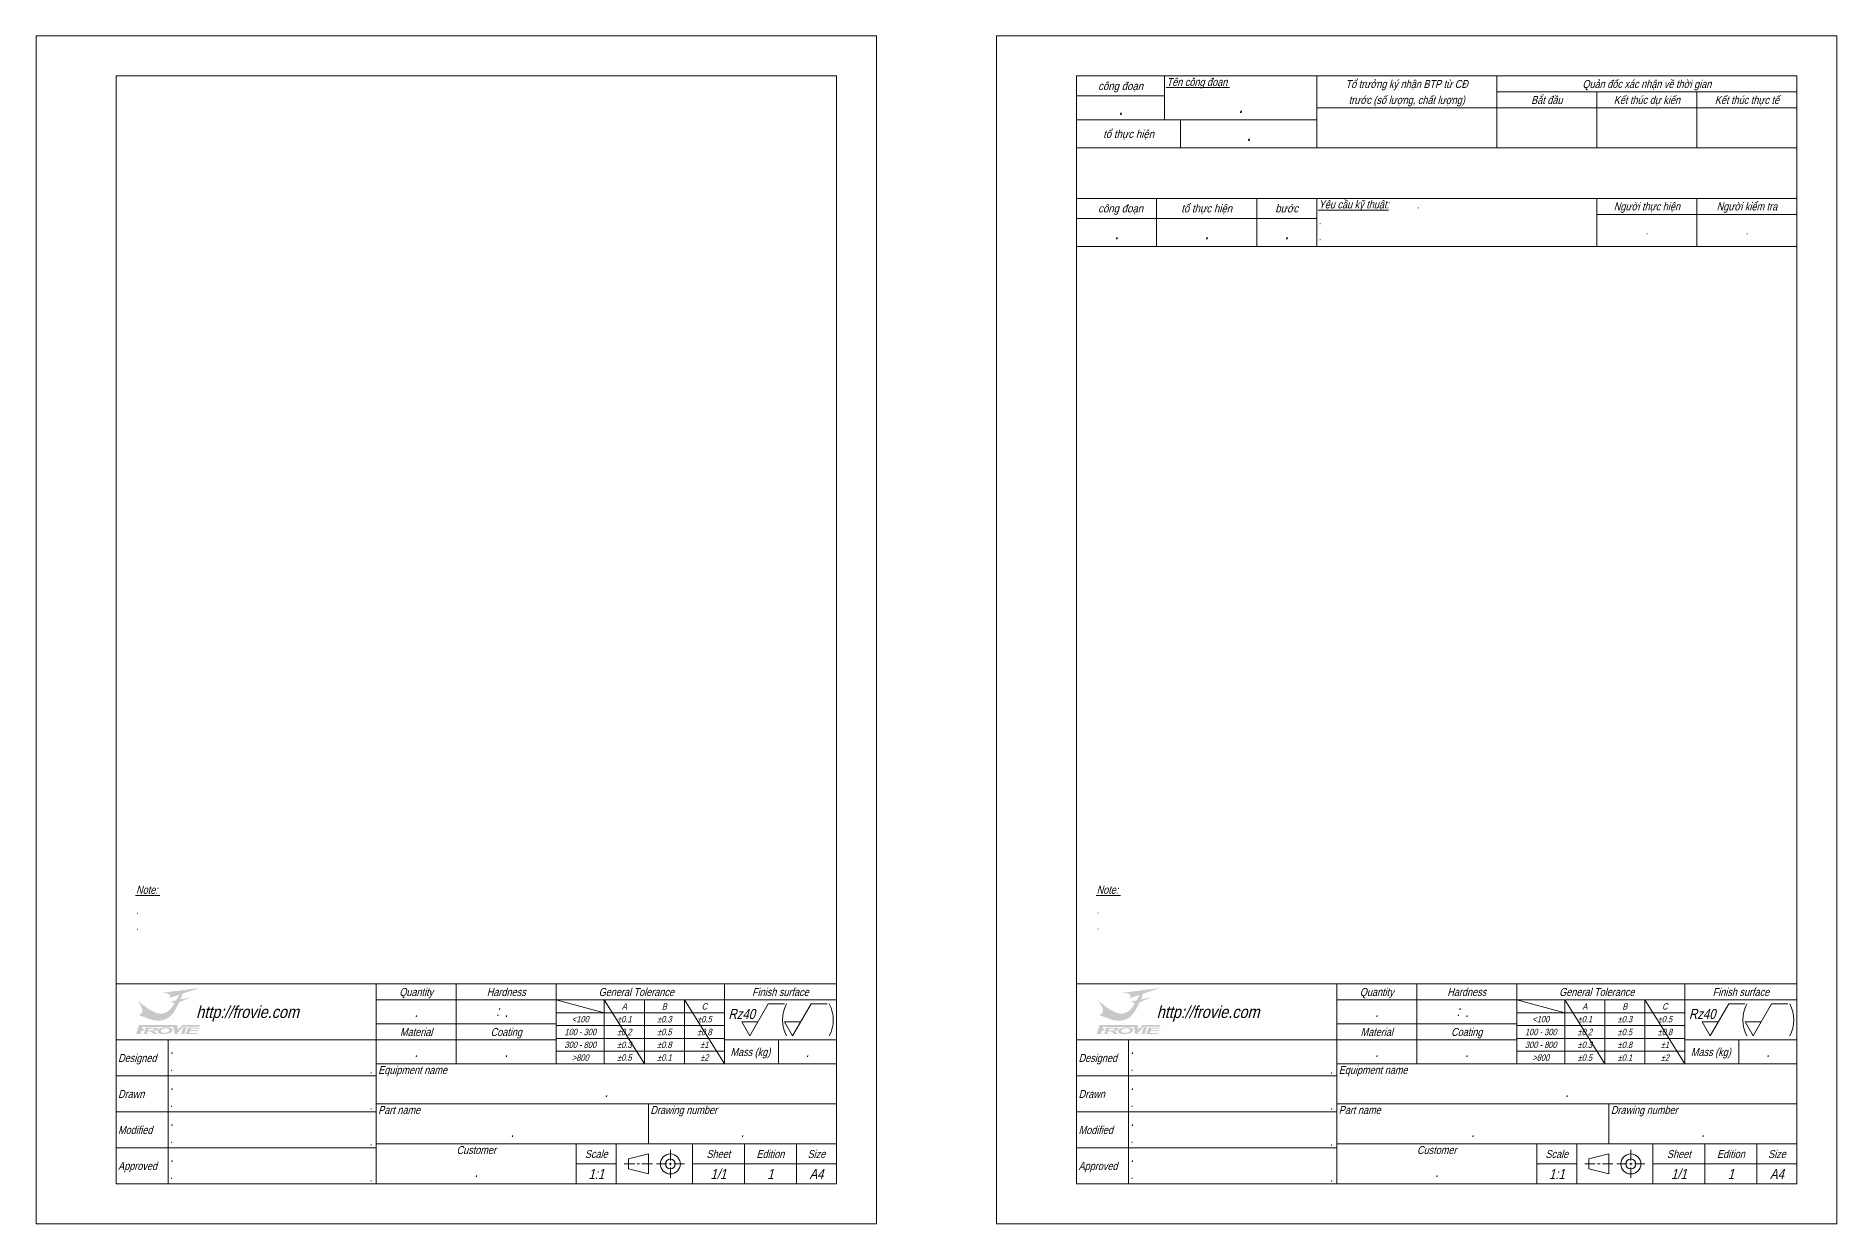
# Model space of a CAD drawing. Header units: millimetres. Extents: x 21 to 1591, y 51 to 2900.
# Drawn here: x 261.5 to 711.5, y 51.2 to 348.2 of the extents above; entities that cross this region are included whole.
import ezdxf
from ezdxf.enums import TextEntityAlignment as Align

# ---------------------------------------------------------------- set-up
doc = ezdxf.new("R2010")
doc.units = ezdxf.units.MM
doc.header["$LTSCALE"] = 0.5
doc.layers.get('0').update_dxf_attribs({"color": 9, "lineweight": 15})
doc.layers.get('Defpoints').update_dxf_attribs({"color": 9, "lineweight": 15})
doc.layers.add('Namebox', color=9, linetype='Continuous', lineweight=20)
doc.layers.add('Notes', color=4, linetype='Continuous', lineweight=20)
doc.styles.add('Capital', font='vnfonth.shx', dxfattribs={"width": 0.9, "oblique": 15})
doc.styles.add('Longhand', font='vnfont.shx', dxfattribs={"width": 0.85, "oblique": 15})

# ---------------------------------------------------------------- blocks, each defined once
blk = doc.blocks.new('A$C22B54562')
at = {"linetype": 'Continuous', "lineweight": 0, "true_color": 0x0000fe}
h = blk.add_hatch(color=5, dxfattribs=at)
edge = h.paths.add_edge_path()
edge.add_spline(control_points=[(138.5, 108), (139.6, 110.7), (141, 114.5), (142.9, 119.5), (142.9, 119.5), (142.9, 119.5), (145.2, 126), (145.2, 126), (145.2, 126), (145.2, 126), (200, 144), (200, 144), (200, 144), (200, 144), (78.3, 128.4), (78.3, 128.4), (78.3, 128.4), (78.3, 128.4), (84.4, 128.1), (84.4, 128.1), (84.4, 128.1), (89.1, 127.8), (92.8, 127.5), (95.6, 127), (95.6, 127), (101, 126.3), (104.3, 124.2), (105.5, 120.6), (105.5, 120.6), (106.4, 118.1), (105.6, 115.7), (103, 113.3), (103, 113.3), (102.2, 112.6), (101.3, 112), (100.3, 111.3), (100.3, 111.3), (100.3, 111.3), (99, 110.7), (99, 110.7), (99, 110.7), (99, 110.7), (134.8, 122.5), (134.8, 122.5), (134.8, 122.5), (134.8, 122.5), (125.3, 105.2), (125.3, 105.2), (125.3, 105.2), (125.3, 105.2), (105.3, 100.9), (105.3, 100.9), (105.3, 100.9), (109.9, 100.8), (113.5, 99.7), (116.1, 97.5), (116.1, 97.5), (117.5, 96.4), (118.3, 95.4), (118.6, 94.3), (118.6, 94.3), (114.9, 86.9), (109.9, 80.5), (103.9, 75), (103.9, 75), (100.9, 72.2), (98.2, 70.2), (96, 68.9), (96, 68.9), (93.4, 67.2), (90, 65.9), (85.9, 64.9), (85.9, 64.9), (77.5, 62.9), (69.5, 63.5), (61.7, 66.7), (61.7, 66.7), (53.9, 69.9), (46.3, 73.8), (38.8, 78.5), (38.8, 78.5), (38.8, 78.5), (30, 84.6), (30, 84.6), (30, 84.6), (16.3, 94.7), (6.5, 102.6), (0.7, 108.2), (0.7, 108.2), (4.1, 104.7), (7.5, 100.4), (10.8, 95.1), (10.8, 95.1), (13.1, 91.5), (14.8, 88.6), (15.8, 86.4), (15.8, 86.4), (17.3, 83.1), (18.2, 80.7), (18.6, 79.4), (18.6, 79.4), (19.9, 75), (19.9, 71.1), (18.9, 67.6), (18.9, 67.6), (17.8, 64.1), (15.2, 61.9), (11, 60.9), (11, 60.9), (9.7, 60.6), (8.3, 60.5), (6.9, 60.5), (6.9, 60.5), (6.9, 60.5), (5, 60.6), (5, 60.6), (5, 60.6), (5, 60.6), (29.6, 51.1), (29.6, 51.1), (29.6, 51.1), (36.9, 48.3), (43.4, 46.1), (49.2, 44.5), (49.2, 44.5), (53.7, 43.3), (57.7, 42.5), (61.4, 42.2), (61.4, 42.2), (64, 41.9), (67.4, 41.7), (71.4, 41.7), (71.4, 41.7), (77.3, 41.7), (83.6, 42.9), (90.3, 45.5), (90.3, 45.5), (95.5, 47.5), (100.3, 50.2), (104.6, 53.6), (104.6, 53.6), (107.9, 55.9), (111.3, 59.6), (115, 64.5), (115, 64.5), (117.3, 67.6), (119.5, 70.7), (121.5, 74.1), (121.5, 74.1), (123.1, 76.6), (127.4, 84.9), (134.4, 99), (134.4, 99), (134.4, 99), (171.1, 114.7), (171.1, 114.7), (171.1, 114.7), (171.1, 114.7), (138.5, 108), (138.5, 108)], knot_values=[0, 0, 0, 0, 0.025, 0.025, 0.025, 0.025, 0.05, 0.05, 0.05, 0.05, 0.075, 0.075, 0.075, 0.075, 0.1, 0.1, 0.1, 0.1, 0.125, 0.125, 0.125, 0.125, 0.15, 0.15, 0.15, 0.15, 0.175, 0.175, 0.175, 0.175, 0.2, 0.2, 0.2, 0.2, 0.225, 0.225, 0.225, 0.225, 0.25, 0.25, 0.25, 0.25, 0.275, 0.275, 0.275, 0.275, 0.3, 0.3, 0.3, 0.3, 0.325, 0.325, 0.325, 0.325, 0.35, 0.35, 0.35, 0.35, 0.375, 0.375, 0.375, 0.375, 0.4, 0.4, 0.4, 0.4, 0.425, 0.425, 0.425, 0.425, 0.45, 0.45, 0.45, 0.45, 0.475, 0.475, 0.475, 0.475, 0.5, 0.5, 0.5, 0.5, 0.525, 0.525, 0.525, 0.525, 0.55, 0.55, 0.55, 0.55, 0.575, 0.575, 0.575, 0.575, 0.6, 0.6, 0.6, 0.6, 0.625, 0.625, 0.625, 0.625, 0.65, 0.65, 0.65, 0.65, 0.675, 0.675, 0.675, 0.675, 0.7, 0.7, 0.7, 0.7, 0.725, 0.725, 0.725, 0.725, 0.75, 0.75, 0.75, 0.75, 0.775, 0.775, 0.775, 0.775, 0.8, 0.8, 0.8, 0.8, 0.825, 0.825, 0.825, 0.825, 0.85, 0.85, 0.85, 0.85, 0.875, 0.875, 0.875, 0.875, 0.9, 0.9, 0.9, 0.9, 0.925, 0.925, 0.925, 0.925, 0.95, 0.95, 0.95, 0.95, 0.975, 0.975, 0.975, 0.975, 1, 1, 1, 1], degree=3, periodic=0)
at = {"linetype": 'Continuous', "lineweight": 0, "true_color": 0xfe0000}
h = blk.add_hatch(color=1, dxfattribs=at)
edge = h.paths.add_edge_path()
edge.add_spline(control_points=[(138.7, 115.8), (138.7, 115.8), (143.5, 128), (143.5, 128), (143.5, 128), (143.5, 128), (173, 137.7), (173, 137.7), (173, 137.7), (173, 137.7), (99.9, 128.4), (99.9, 128.4), (99.9, 128.4), (104.6, 126.7), (107.3, 124.2), (108.1, 120.9), (108.1, 120.9), (108.5, 119.2), (108.3, 117.5), (107.7, 116), (107.7, 116), (128.5, 122.9), (139, 126.4), (139, 126.5), (139, 126.5), (134.8, 117.7), (129.7, 108.1), (123.8, 97.8), (123.8, 97.8), (117.8, 87.5), (113.3, 80.5), (110.2, 76.9), (110.2, 76.9), (106.3, 72.1), (101.4, 68.3), (95.7, 65.4), (95.7, 65.4), (88, 61.4), (79.9, 59.8), (71.3, 60.5), (71.3, 60.5), (63.3, 61.2), (52, 66), (37.5, 74.8), (37.5, 74.8), (33.1, 77.6), (28.5, 80.5), (23.8, 83.8), (23.8, 83.8), (23.8, 83.8), (18.3, 87.8), (18.3, 87.8), (18.3, 87.8), (18.3, 87.8), (20.8, 81.8), (20.8, 81.8), (20.8, 81.8), (22.4, 77.3), (23.2, 73.6), (23.1, 70.6), (23.1, 70.6), (23, 68.1), (22.1, 65.4), (20.2, 62.8), (20.2, 62.8), (19.3, 61.5), (18.4, 60.5), (17.5, 59.8), (17.5, 59.8), (17.5, 59.8), (19.9, 58.7), (19.9, 58.7), (19.9, 58.7), (22.7, 57.5), (27.1, 55.7), (33, 53.5), (33, 53.5), (38, 51.6), (41.5, 50.3), (43.2, 49.7), (43.2, 49.7), (46.6, 48.4), (49.8, 47.5), (52.9, 46.8), (52.9, 46.8), (60, 45.1), (66.6, 44.4), (72.7, 44.6), (72.7, 44.6), (85.6, 45.2), (96.8, 50.1), (106.3, 59.3), (106.3, 59.3), (112.8, 65.7), (119.4, 75.3), (126.1, 88.4), (126.1, 88.4), (130.5, 96.9), (134.7, 106), (138.7, 115.8)], knot_values=[0, 0, 0, 0, 0.04, 0.04, 0.04, 0.04, 0.08, 0.08, 0.08, 0.08, 0.12, 0.12, 0.12, 0.12, 0.16, 0.16, 0.16, 0.16, 0.2, 0.2, 0.2, 0.2, 0.24, 0.24, 0.24, 0.24, 0.28, 0.28, 0.28, 0.28, 0.32, 0.32, 0.32, 0.32, 0.36, 0.36, 0.36, 0.36, 0.4, 0.4, 0.4, 0.4, 0.44, 0.44, 0.44, 0.44, 0.48, 0.48, 0.48, 0.48, 0.52, 0.52, 0.52, 0.52, 0.56, 0.56, 0.56, 0.56, 0.6, 0.6, 0.6, 0.6, 0.64, 0.64, 0.64, 0.64, 0.68, 0.68, 0.68, 0.68, 0.72, 0.72, 0.72, 0.72, 0.76, 0.76, 0.76, 0.76, 0.8, 0.8, 0.8, 0.8, 0.84, 0.84, 0.84, 0.84, 0.88, 0.88, 0.88, 0.88, 0.92, 0.92, 0.92, 0.92, 0.96, 0.96, 0.96, 0.96, 1, 1, 1, 1], degree=3, periodic=0)
edge = h.paths.add_edge_path(flags=17)
edge.add_spline(control_points=[(120, 96.3), (120, 96.3), (123.8, 102.9), (123.8, 102.9), (123.8, 102.9), (123.8, 102.9), (113.9, 100.9), (113.9, 100.9), (113.9, 100.9), (116.2, 100.3), (117.9, 99.4), (119, 98.1), (119, 98.1), (119.5, 97.5), (119.9, 96.9), (120, 96.3)], knot_values=[0, 0, 0, 0, 0.25, 0.25, 0.25, 0.25, 0.5, 0.5, 0.5, 0.5, 0.75, 0.75, 0.75, 0.75, 1, 1, 1, 1], degree=3, periodic=0)
edge = h.paths.add_edge_path(flags=17)
edge.add_spline(control_points=[(137.4, 105.8), (137.4, 105.8), (152.1, 108.9), (152.1, 108.9), (152.1, 108.9), (152.1, 108.9), (135.7, 101.9), (135.7, 101.9), (135.7, 101.9), (135.7, 101.9), (137.4, 105.8), (137.4, 105.8)], knot_values=[0, 0, 0, 0, 0.333333, 0.333333, 0.333333, 0.333333, 0.666667, 0.666667, 0.666667, 0.666667, 1, 1, 1, 1], degree=3, periodic=0)
at = {"linetype": 'Continuous', "lineweight": 0, "true_color": 0x0000fe}
h = blk.add_hatch(color=5, dxfattribs=at)
edge = h.paths.add_edge_path()
edge.add_spline(control_points=[(198.1, 22.5), (198.1, 22.5), (199.9, 27.8), (199.9, 27.8), (199.9, 27.8), (199.9, 27.8), (144.1, 27.8), (144.1, 27.8), (144.1, 27.8), (144.1, 27.8), (131, 13.4), (131, 13.4), (131, 13.4), (131, 13.4), (127.9, 27.8), (127.9, 27.8), (127.9, 27.8), (127.9, 27.8), (9.2, 27.8), (9.2, 27.8), (9.2, 27.8), (9.2, 27.8), (0, 0), (0, 0), (0, 0), (0, 0), (13.5, 0), (13.5, 0), (13.5, 0), (13.5, 0), (16.9, 10.3), (16.9, 10.3), (16.9, 10.3), (16.9, 10.3), (23.9, 10.3), (23.9, 10.3), (23.9, 10.3), (23.9, 10.3), (25.9, 16), (25.9, 16), (25.9, 16), (25.9, 16), (18.9, 16), (18.9, 16), (18.9, 16), (18.9, 16), (21, 22.4), (21, 22.4), (21, 22.4), (21, 22.4), (116.1, 22.3), (116.1, 22.3), (116.1, 22.3), (116.1, 22.3), (120.8, 0), (120.8, 0), (120.8, 0), (120.8, 0), (126.5, 0), (126.5, 0), (126.5, 0), (126.5, 0), (146.8, 22.4), (146.8, 22.4), (146.8, 22.4), (146.8, 22.4), (198.1, 22.5), (198.1, 22.5)], knot_values=[0, 0, 0, 0, 0.058824, 0.058824, 0.058824, 0.058824, 0.117647, 0.117647, 0.117647, 0.117647, 0.176471, 0.176471, 0.176471, 0.176471, 0.235294, 0.235294, 0.235294, 0.235294, 0.294118, 0.294118, 0.294118, 0.294118, 0.352941, 0.352941, 0.352941, 0.352941, 0.411765, 0.411765, 0.411765, 0.411765, 0.470588, 0.470588, 0.470588, 0.470588, 0.529412, 0.529412, 0.529412, 0.529412, 0.588235, 0.588235, 0.588235, 0.588235, 0.647059, 0.647059, 0.647059, 0.647059, 0.705882, 0.705882, 0.705882, 0.705882, 0.764706, 0.764706, 0.764706, 0.764706, 0.823529, 0.823529, 0.823529, 0.823529, 0.882353, 0.882353, 0.882353, 0.882353, 0.941176, 0.941176, 0.941176, 0.941176, 1, 1, 1, 1], degree=3, periodic=0)
at = {"linetype": 'Continuous', "lineweight": 0, "true_color": 0xfe0000}
h = blk.add_hatch(color=1, dxfattribs=at)
edge = h.paths.add_edge_path()
edge.add_spline(control_points=[(23.9, 0), (23.9, 0), (30.8, 20.3), (30.8, 20.3), (30.8, 20.3), (30.8, 20.3), (51.1, 20.3), (51.1, 20.3), (51.1, 20.3), (56.2, 20.3), (59.9, 20.2), (62, 19.8), (62, 19.8), (64.2, 19.4), (65.9, 18.8), (67, 17.9), (67, 17.9), (68, 16.9), (68.4, 15.8), (68, 14.6), (68, 14.6), (67.5, 13.1), (66, 11.9), (63.5, 10.9), (63.5, 10.9), (61.1, 9.9), (57.7, 9.2), (53.4, 9), (53.4, 9), (55.3, 8.5), (56.9, 7.9), (58, 7.3), (58, 7.3), (59.2, 6.7), (60.6, 5.6), (62.4, 4), (62.4, 4), (62.4, 4), (66.9, 0), (66.9, 0), (66.9, 0), (66.9, 0), (55.4, 0), (55.4, 0), (55.4, 0), (55.4, 0), (49.9, 4.4), (49.9, 4.4), (49.9, 4.4), (47.9, 6), (46.6, 7), (45.8, 7.4), (45.8, 7.4), (45, 7.8), (44.1, 8.1), (43.2, 8.3), (43.2, 8.3), (42.2, 8.4), (40.6, 8.5), (38.4, 8.5), (38.4, 8.5), (38.4, 8.5), (36.4, 8.5), (36.4, 8.5), (36.4, 8.5), (36.4, 8.5), (33.6, 0), (33.6, 0), (33.6, 0), (33.6, 0), (23.9, 0), (23.9, 0)], knot_values=[0, 0, 0, 0, 0.055556, 0.055556, 0.055556, 0.055556, 0.111111, 0.111111, 0.111111, 0.111111, 0.166667, 0.166667, 0.166667, 0.166667, 0.222222, 0.222222, 0.222222, 0.222222, 0.277778, 0.277778, 0.277778, 0.277778, 0.333333, 0.333333, 0.333333, 0.333333, 0.388889, 0.388889, 0.388889, 0.388889, 0.444444, 0.444444, 0.444444, 0.444444, 0.5, 0.5, 0.5, 0.5, 0.555556, 0.555556, 0.555556, 0.555556, 0.611111, 0.611111, 0.611111, 0.611111, 0.666667, 0.666667, 0.666667, 0.666667, 0.722222, 0.722222, 0.722222, 0.722222, 0.777778, 0.777778, 0.777778, 0.777778, 0.833333, 0.833333, 0.833333, 0.833333, 0.888889, 0.888889, 0.888889, 0.888889, 0.944444, 0.944444, 0.944444, 0.944444, 1, 1, 1, 1], degree=3, periodic=0)
edge = h.paths.add_edge_path(flags=16)
edge.add_spline(control_points=[(37.5, 11.7), (37.5, 11.7), (44.7, 11.7), (44.7, 11.7), (44.7, 11.7), (49.3, 11.7), (52.2, 11.8), (53.4, 12), (53.4, 12), (54.6, 12.2), (55.6, 12.4), (56.4, 12.9), (56.4, 12.9), (57.2, 13.3), (57.7, 13.8), (57.9, 14.4), (57.9, 14.4), (58.2, 15.1), (57.9, 15.6), (57.2, 16), (57.2, 16), (56.5, 16.5), (55.4, 16.7), (53.8, 16.8), (53.8, 16.8), (53.1, 16.9), (50.7, 16.9), (46.8, 16.9), (46.8, 16.9), (46.8, 16.9), (39.3, 16.9), (39.3, 16.9), (39.3, 16.9), (39.3, 16.9), (37.5, 11.7), (37.5, 11.7)], knot_values=[0, 0, 0, 0, 0.111111, 0.111111, 0.111111, 0.111111, 0.222222, 0.222222, 0.222222, 0.222222, 0.333333, 0.333333, 0.333333, 0.333333, 0.444444, 0.444444, 0.444444, 0.444444, 0.555556, 0.555556, 0.555556, 0.555556, 0.666667, 0.666667, 0.666667, 0.666667, 0.777778, 0.777778, 0.777778, 0.777778, 0.888889, 0.888889, 0.888889, 0.888889, 1, 1, 1, 1], degree=3, periodic=0)
edge = h.paths.add_edge_path()
edge.add_spline(control_points=[(67.5, 10.4), (68.2, 12.5), (69.5, 14.2), (71.4, 15.6), (71.4, 15.6), (72.9, 16.7), (74.7, 17.6), (76.8, 18.4), (76.8, 18.4), (79, 19.2), (81.2, 19.8), (83.6, 20.2), (83.6, 20.2), (86.8, 20.8), (90.3, 21), (94.2, 21), (94.2, 21), (101.3, 21), (106.6, 20.1), (110.2, 18.3), (110.2, 18.3), (113.8, 16.4), (115, 13.8), (113.9, 10.5), (113.9, 10.5), (112.8, 7.2), (109.9, 4.6), (105, 2.8), (105, 2.8), (100.2, 0.9), (94.3, 0), (87.3, 0), (87.3, 0), (80.2, 0), (74.8, 0.9), (71.2, 2.8), (71.2, 2.8), (67.6, 4.6), (66.4, 7.2), (67.5, 10.4)], knot_values=[0, 0, 0, 0, 0.1, 0.1, 0.1, 0.1, 0.2, 0.2, 0.2, 0.2, 0.3, 0.3, 0.3, 0.3, 0.4, 0.4, 0.4, 0.4, 0.5, 0.5, 0.5, 0.5, 0.6, 0.6, 0.6, 0.6, 0.7, 0.7, 0.7, 0.7, 0.8, 0.8, 0.8, 0.8, 0.9, 0.9, 0.9, 0.9, 1, 1, 1, 1], degree=3, periodic=0)
edge = h.paths.add_edge_path(flags=16)
edge.add_spline(control_points=[(77.5, 10.5), (76.7, 8.2), (77.4, 6.5), (79.5, 5.3), (79.5, 5.3), (81.6, 4.1), (84.6, 3.5), (88.4, 3.5), (88.4, 3.5), (92.3, 3.5), (95.6, 4.1), (98.5, 5.3), (98.5, 5.3), (101.3, 6.5), (103.2, 8.2), (104, 10.6), (104, 10.6), (104.8, 12.9), (104.1, 14.7), (102.1, 15.8), (102.1, 15.8), (100.1, 17), (97.1, 17.5), (93.1, 17.5), (93.1, 17.5), (89.1, 17.5), (85.7, 16.9), (82.9, 15.8), (82.9, 15.8), (80.1, 14.6), (78.3, 12.9), (77.5, 10.5)], knot_values=[0, 0, 0, 0, 0.125, 0.125, 0.125, 0.125, 0.25, 0.25, 0.25, 0.25, 0.375, 0.375, 0.375, 0.375, 0.5, 0.5, 0.5, 0.5, 0.625, 0.625, 0.625, 0.625, 0.75, 0.75, 0.75, 0.75, 0.875, 0.875, 0.875, 0.875, 1, 1, 1, 1], degree=3, periodic=0)
edge = h.paths.add_edge_path()
edge.add_spline(control_points=[(140.7, 0), (140.7, 0), (147.6, 20.4), (147.6, 20.4), (147.6, 20.4), (147.6, 20.4), (157.2, 20.4), (157.2, 20.4), (157.2, 20.4), (157.2, 20.4), (150.4, 0), (150.4, 0), (150.4, 0), (150.4, 0), (140.7, 0), (140.7, 0)], knot_values=[0, 0, 0, 0, 0.25, 0.25, 0.25, 0.25, 0.5, 0.5, 0.5, 0.5, 0.75, 0.75, 0.75, 0.75, 1, 1, 1, 1], degree=3, periodic=0)
edge = h.paths.add_edge_path()
edge.add_spline(control_points=[(155.8, 0), (155.8, 0), (162.7, 20.3), (162.7, 20.3), (162.7, 20.3), (162.7, 20.3), (198.1, 20.3), (198.1, 20.3), (198.1, 20.3), (198.1, 20.3), (197, 16.9), (197, 16.9), (197, 16.9), (197, 16.9), (171.2, 16.9), (171.2, 16.9), (171.2, 16.9), (171.2, 16.9), (169.7, 12.4), (169.7, 12.4), (169.7, 12.4), (169.7, 12.4), (193.7, 12.4), (193.7, 12.4), (193.7, 12.4), (193.7, 12.4), (192.5, 9), (192.5, 9), (192.5, 9), (192.5, 9), (168.5, 9), (168.5, 9), (168.5, 9), (168.5, 9), (166.6, 3.4), (166.6, 3.4), (166.6, 3.4), (166.6, 3.4), (193.4, 3.4), (193.4, 3.4), (193.4, 3.4), (193.4, 3.4), (192.2, 0), (192.2, 0), (192.2, 0), (192.2, 0), (155.8, 0), (155.8, 0)], knot_values=[0, 0, 0, 0, 0.083333, 0.083333, 0.083333, 0.083333, 0.166667, 0.166667, 0.166667, 0.166667, 0.25, 0.25, 0.25, 0.25, 0.333333, 0.333333, 0.333333, 0.333333, 0.416667, 0.416667, 0.416667, 0.416667, 0.5, 0.5, 0.5, 0.5, 0.583333, 0.583333, 0.583333, 0.583333, 0.666667, 0.666667, 0.666667, 0.666667, 0.75, 0.75, 0.75, 0.75, 0.833333, 0.833333, 0.833333, 0.833333, 0.916667, 0.916667, 0.916667, 0.916667, 1, 1, 1, 1], degree=3, periodic=0)

msp = doc.modelspace()

# ---------------------------------------------------------------- linework, layer by layer
at = {"color": 7, "ltscale": 5}
for points in [[(281.4927, 61.2231), (461.4927, 61.2231), (461.4927, 338.2231), (281.4927, 338.2231)], [(521.4927, 61.2231), (701.4927, 61.2231), (701.4927, 338.2231), (521.4927, 338.2231)]]:
    msp.add_lwpolyline(points, close=True, dxfattribs=at)
at = {"layer": 'Defpoints', "ltscale": 0.5}
for points in [[(471.4927, 51.2231), (471.4927, 348.2231), (261.4927, 348.2231), (261.4927, 51.2231)], [(711.4927, 51.2231), (711.4927, 348.2231), (501.4927, 348.2231), (501.4927, 51.2231)]]:
    msp.add_lwpolyline(points, close=True, dxfattribs=at)
at = {"layer": 'Namebox', "ltscale": 0.5}
for p, q in [((543.4927, 338.2231), (543.4927, 327.2231)), ((521.4927, 333.2231), (543.4927, 333.2231)), ((626.4927, 334.2231), (701.4927, 334.2231)), ((581.4927, 330.2231), (701.4927, 330.2231)), ((521.4927, 327.2231), (581.4927, 327.2231)), ((547.4927, 327.2231), (547.4927, 320.2231)), ((541.4927, 307.6157), (541.4927, 295.6157)), ((566.4927, 307.6157), (566.4927, 295.6157)), ((581.4927, 307.6157), (581.4927, 295.6157)), ((651.4927, 307.6157), (651.4927, 295.6157)), ((676.4927, 307.6157), (676.4927, 295.6157)), ((521.4927, 302.6157), (581.4927, 302.6157)), ((651.4927, 303.6157), (701.4927, 303.6157))]:
    msp.add_line(p, q, dxfattribs=at)
at = {"layer": 'Namebox', "color": 9}
for p, q in [((581.4927, 320.2231), (581.4927, 338.2231)), ((626.4927, 320.2231), (626.4927, 338.2231)), ((651.4927, 320.2231), (651.4927, 334.2231)), ((676.4927, 320.2231), (676.4927, 334.2231))]:
    msp.add_line(p, q, dxfattribs=at)
at = {"layer": 'Namebox', "color": 7}
for p, q in [((346.4927, 61.2231), (346.4927, 111.2231)), ((366.4927, 91.2231), (366.4927, 111.2231)), ((391.4927, 91.2231), (391.4927, 111.2231)), ((433.4927, 91.2231), (433.4927, 111.2231)), ((586.4927, 61.2231), (586.4927, 111.2231)), ((606.4927, 91.2231), (606.4927, 111.2231)), ((631.4927, 91.2231), (631.4927, 111.2231)), ((673.4927, 91.2231), (673.4927, 111.2231)), ((346.4927, 101.2231), (391.4927, 101.2231)), ((586.4927, 101.2231), (631.4927, 101.2231)), ((281.4927, 97.2231), (346.4927, 97.2231)), ((433.4927, 97.2231), (461.4927, 97.2231)), ((521.4927, 97.2231), (586.4927, 97.2231)), ((673.4927, 97.2231), (701.4927, 97.2231)), ((461.4927, 91.2231), (346.4927, 91.2231)), ((701.4927, 91.2231), (586.4927, 91.2231)), ((461.4927, 71.2231), (346.4927, 71.2231)), ((396.4927, 71.2231), (396.4927, 61.2231)), ((406.4927, 71.2231), (406.4927, 61.2231)), ((425.4927, 71.2231), (425.4927, 61.2231)), ((438.4927, 71.2231), (438.4927, 61.2231)), ((451.4927, 71.2231), (451.4927, 61.2231)), ((701.4927, 71.2231), (586.4927, 71.2231)), ((636.4927, 71.2231), (636.4927, 61.2231)), ((646.4927, 71.2231), (646.4927, 61.2231)), ((665.4927, 71.2231), (665.4927, 61.2231)), ((678.4927, 71.2231), (678.4927, 61.2231)), ((691.4927, 71.2231), (691.4927, 61.2231))]:
    msp.add_line(p, q, dxfattribs=at)
at = {"layer": 'Namebox', "color": 5}
for p, q in [((346.4927, 107.2231), (461.4927, 107.2231)), ((391.4927, 107.2231), (403.4927, 104.0231)), ((391.4927, 104.0231), (433.4927, 104.0231)), ((403.4927, 91.2231), (403.4927, 107.2231)), ((403.4927, 107.2231), (413.4927, 91.2231)), ((413.4927, 91.2231), (413.4927, 107.2231)), ((423.4927, 91.2231), (423.4927, 107.2231)), ((423.4927, 107.2231), (433.4927, 91.2231)), ((586.4927, 107.2231), (701.4927, 107.2231)), ((631.4927, 107.2231), (643.4927, 104.0231)), ((631.4927, 104.0231), (673.4927, 104.0231)), ((643.4927, 91.2231), (643.4927, 107.2231)), ((643.4927, 107.2231), (653.4927, 91.2231)), ((653.4927, 91.2231), (653.4927, 107.2231)), ((663.4927, 91.2231), (663.4927, 107.2231)), ((663.4927, 107.2231), (673.4927, 91.2231)), ((391.4927, 100.8231), (433.4927, 100.8231)), ((631.4927, 100.8231), (673.4927, 100.8231)), ((294.4927, 97.2231), (294.4927, 61.2231)), ((346.4927, 97.2231), (391.4927, 97.2231)), ((391.4927, 97.6231), (433.4927, 97.6231)), ((446.9927, 91.2231), (446.9927, 97.2231)), ((534.4927, 97.2231), (534.4927, 61.2231)), ((586.4927, 97.2231), (631.4927, 97.2231)), ((631.4927, 97.6231), (673.4927, 97.6231)), ((686.9927, 91.2231), (686.9927, 97.2231)), ((391.4927, 94.4231), (433.4927, 94.4231)), ((631.4927, 94.4231), (673.4927, 94.4231)), ((281.4927, 88.2231), (346.4927, 88.2231)), ((521.4927, 88.2231), (586.4927, 88.2231)), ((461.4927, 81.2231), (346.4927, 81.2231)), ((414.4927, 71.2231), (414.4927, 81.2231)), ((701.4927, 81.2231), (586.4927, 81.2231)), ((654.4927, 71.2231), (654.4927, 81.2231)), ((281.4927, 79.2231), (346.4927, 79.2231)), ((521.4927, 79.2231), (586.4927, 79.2231)), ((281.4927, 70.2231), (346.4927, 70.2231)), ((521.4927, 70.2231), (586.4927, 70.2231)), ((396.4927, 66.2231), (406.4927, 66.2231)), ((425.4927, 66.2231), (461.4927, 66.2231)), ((636.4927, 66.2231), (646.4927, 66.2231)), ((665.4927, 66.2231), (701.4927, 66.2231))]:
    msp.add_line(p, q, dxfattribs=at)
at = {"layer": 'Namebox'}
for p, q in [((409.4927, 67.4731), (414.4927, 68.7231)), ((414.4927, 63.7231), (414.4927, 68.7231)), ((649.4927, 67.4731), (654.4927, 68.7231)), ((654.4927, 63.7231), (654.4927, 68.7231)), ((409.4927, 64.9731), (409.4927, 67.4731)), ((409.4927, 64.9731), (414.4927, 63.7231)), ((649.4927, 64.9731), (649.4927, 67.4731)), ((649.4927, 64.9731), (654.4927, 63.7231))]:
    msp.add_line(p, q, dxfattribs=at)
at = {"layer": 'Namebox', "color": 1}
for p, q in [((419.9927, 67.1231), (419.9927, 69.7231)), ((659.9927, 67.1231), (659.9927, 69.7231)), ((408.4927, 66.2231), (411.0927, 66.2231)), ((411.6927, 66.2231), (412.2927, 66.2231)), ((412.8927, 66.2231), (415.4927, 66.2231)), ((416.4927, 66.2231), (419.0927, 66.2231)), ((419.6927, 66.2231), (420.2927, 66.2231)), ((419.9927, 65.9231), (419.9927, 66.5231)), ((419.9927, 62.7231), (419.9927, 65.3231)), ((420.8927, 66.2231), (423.4927, 66.2231)), ((648.4927, 66.2231), (651.0927, 66.2231)), ((651.6927, 66.2231), (652.2927, 66.2231)), ((652.8927, 66.2231), (655.4927, 66.2231)), ((656.4927, 66.2231), (659.0927, 66.2231)), ((659.6927, 66.2231), (660.2927, 66.2231)), ((659.9927, 65.9231), (659.9927, 66.5231)), ((659.9927, 62.7231), (659.9927, 65.3231)), ((660.8927, 66.2231), (663.4927, 66.2231))]:
    msp.add_line(p, q, dxfattribs=at)
at = {"layer": 'Namebox', "color": 7, "ltscale": 0.5}
for points in [[(521.4927, 338.2231), (701.4927, 338.2231), (701.4927, 320.2231), (521.4927, 320.2231)], [(521.4927, 307.6157), (701.4927, 307.6157), (701.4927, 295.6157), (521.4927, 295.6157)], [(281.4927, 111.2231), (461.4927, 111.2231), (461.4927, 61.2231), (281.4927, 61.2231)], [(521.4927, 111.2231), (701.4927, 111.2231), (701.4927, 61.2231), (521.4927, 61.2231)]]:
    msp.add_lwpolyline(points, close=True, dxfattribs=at)
at = {"layer": 'Namebox', "color": 10, "ltscale": 10}
for points in [[(448.5013, 106.2231), (444.4599, 106.2231), (439.8411, 98.2231), (437.8204, 101.7231), (441.8618, 101.7231)], [(459.197, 106.2231), (455.1556, 106.2231), (450.5368, 98.2231), (448.5161, 101.7231), (452.5575, 101.7231)], [(688.5013, 106.2231), (684.4599, 106.2231), (679.8411, 98.2231), (677.8204, 101.7231), (681.8618, 101.7231)], [(699.197, 106.2231), (695.1556, 106.2231), (690.5368, 98.2231), (688.5161, 101.7231), (692.5575, 101.7231)]]:
    msp.add_lwpolyline(points, dxfattribs=at)
at = {"layer": 'Namebox'}
for centre, radius in [((419.9927, 66.2231), 2.5), ((659.9927, 66.2231), 2.5), ((419.9927, 66.2231), 1.25), ((659.9927, 66.2231), 1.25)]:
    msp.add_circle(centre, radius, dxfattribs=at)
at = {"layer": 'Namebox', "color": 10, "ltscale": 10}
for centre, start, end in [((456.5013, 102.2231), 151.927513, 208.072487), ((452.197, 102.2231), 331.927513, 28.072487), ((696.5013, 102.2231), 151.927513, 208.072487), ((692.197, 102.2231), 331.927513, 28.072487)]:
    msp.add_arc(centre, 8.5, start, end, dxfattribs=at)

# ---------------------------------------------------------------- block references
at = {"layer": 'Namebox', "linetype": 'Continuous', "lineweight": 0, "xscale": 0.07999999999998408, "yscale": 0.07999999999998408, "zscale": 0.07999999999998408}
for p in [(286.4927, 98.7231), (526.4927, 98.7231)]:
    msp.add_blockref('A$C22B54562', p, dxfattribs=at)

# ---------------------------------------------------------------- texts
at = {"layer": 'Namebox', "color": 4, "style": 'Longhand', "oblique": 15, "width": 0.85}
for s, p in [('%%UTªn c«ng ®o¹n ', (543.9927, 337.7231)), ('%%UYªu cÇu kü thuËt:', (581.9927, 307.1157)), ('Equipment name', (346.9927, 90.7231)), ('Equipment name', (586.9927, 90.7231)), ('Part name', (346.9927, 80.7231)), ('Drawing number', (414.9927, 80.7231)), ('Part name', (586.9927, 80.7231)), ('Drawing number', (654.9927, 80.7231))]:
    msp.add_text(s, height=2, dxfattribs=at).set_placement(p, align=Align.TOP_LEFT)
at = {"layer": 'Namebox', "color": 4, "oblique": 15}
for s, style, width, p in [('Tæ tr\xadëng ký nhËn BTP tõ C§', 'Longhand', 0.85, (603.9927, 336.2231)), ('c«ng ®o¹n', 'Capital', 0.9, (532.4927, 335.7231)), ('tr\xadíc (sè l\xadîng, chÊt l\xadîng)', 'Longhand', 0.85, (603.9927, 332.2231)), ('B¾t ®Çu', 'Longhand', 0.85, (638.9927, 332.2231)), ('Qu¶n ®èc x¸c nhËn vÒ thêi gian', 'Longhand', 0.85, (663.9927, 336.2231)), ('KÕt thóc dù kiÕn', 'Longhand', 0.85, (663.9927, 332.2231)), ('KÕt thóc thùc tÕ', 'Longhand', 0.85, (688.9927, 332.2231)), ('tæ thùc hiÖn', 'Capital', 0.9, (534.4927, 323.7231)), ('c«ng ®o¹n', 'Capital', 0.9, (532.4927, 305.1157)), ('tæ thùc hiÖn', 'Capital', 0.9, (553.9927, 305.1157)), ('b\xadíc', 'Capital', 0.9, (573.9927, 305.1157)), ('Ng\xadêi thùc hiÖn', 'Longhand', 0.85, (663.9927, 305.6157)), ('Ng\xadêi kiÓm tra', 'Longhand', 0.85, (688.9927, 305.6157)), ('Quantity', 'Longhand', 0.85, (356.4927, 109.2231)), ('Hardness', 'Longhand', 0.85, (378.9927, 109.2231)), ('General Tolerance', 'Longhand', 0.85, (411.4927, 109.2231)), ('Finish surface', 'Longhand', 0.85, (447.4927, 109.2231)), ('Quantity', 'Longhand', 0.85, (596.4927, 109.2231)), ('Hardness', 'Longhand', 0.85, (618.9927, 109.2231)), ('General Tolerance', 'Longhand', 0.85, (651.4927, 109.2231)), ('Finish surface', 'Longhand', 0.85, (687.4927, 109.2231)), ('Material', 'Longhand', 0.85, (356.4927, 99.2231)), ('Coating', 'Longhand', 0.85, (378.9927, 99.2231)), ('Material', 'Longhand', 0.85, (596.4927, 99.2231)), ('Coating', 'Longhand', 0.85, (618.9927, 99.2231)), ('Mass (kg)', 'Longhand', 0.85, (439.9927, 94.2231)), ('Mass (kg)', 'Longhand', 0.85, (679.9927, 94.2231)), ('Scale', 'Longhand', 0.85, (401.4927, 68.7231)), ('Sheet', 'Longhand', 0.85, (431.9927, 68.7231)), ('Edition', 'Longhand', 0.85, (444.9927, 68.7231)), ('Size', 'Longhand', 0.85, (456.4927, 68.7231)), ('Scale', 'Longhand', 0.85, (641.4927, 68.7231)), ('Sheet', 'Longhand', 0.85, (671.9927, 68.7231)), ('Edition', 'Longhand', 0.85, (684.9927, 68.7231)), ('Size', 'Longhand', 0.85, (696.4927, 68.7231))]:
    msp.add_text(s, height=2, dxfattribs=dict(at, style=style, width=width)).set_placement(p, align=Align.MIDDLE_CENTER)
at = {"layer": 'Namebox', "color": 10, "oblique": 15}
for s, height, style, width, p in [('.', 3.5, 'Capital', 0.9, (532.4927, 330.2231)), ('.', 3.5, 'Capital', 0.9, (562.4927, 330.7231)), ('.', 3.5, 'Capital', 0.9, (564.4927, 323.7231)), ('.', 3.5, 'Capital', 0.9, (531.4927, 299.1157)), ('.', 3.5, 'Capital', 0.9, (553.9927, 299.1157)), ('.', 3.5, 'Capital', 0.9, (573.9927, 299.1157)), ('.', 2, 'Longhand', 0.85, (663.9927, 299.6157)), ('.', 2, 'Longhand', 0.85, (688.9927, 299.6157)), (':     ', 2.5, 'Longhand', 0.85, (378.8403, 104.4585)), ('A', 1.6, 'Longhand', 0.85, (408.4927, 105.6231)), ('B', 1.6, 'Longhand', 0.85, (418.4927, 105.6231)), ('C', 1.6, 'Longhand', 0.85, (428.4927, 105.6231)), (':     ', 2.5, 'Longhand', 0.85, (618.8403, 104.4585)), ('A', 1.6, 'Longhand', 0.85, (648.4927, 105.6231)), ('B', 1.6, 'Longhand', 0.85, (658.4927, 105.6231)), ('C', 1.6, 'Longhand', 0.85, (668.4927, 105.6231)), ('.', 2.5, 'Longhand', 0.85, (356.4927, 104.2231)), ('.', 2.5, 'Longhand', 0.85, (378.9927, 104.2231)), ('100 - 300', 1.6, 'Longhand', 0.85, (397.4927, 99.2231)), ('<100', 1.6, 'Longhand', 0.85, (397.4927, 102.4231)), ('±0.1', 1.6, 'Longhand', 0.85, (408.4927, 102.4231)), ('±0.2', 1.6, 'Longhand', 0.85, (408.4927, 99.2231)), ('±0.3', 1.6, 'Longhand', 0.85, (418.4927, 102.4231)), ('±0.5', 1.6, 'Longhand', 0.85, (418.4927, 99.2231)), ('±0.5', 1.6, 'Longhand', 0.85, (428.4927, 102.4231)), ('±0.8', 1.6, 'Longhand', 0.85, (428.4927, 99.2231)), ('.', 2.5, 'Longhand', 0.85, (596.4927, 104.2231)), ('.', 2.5, 'Longhand', 0.85, (618.9927, 104.2231)), ('100 - 300', 1.6, 'Longhand', 0.85, (637.4927, 99.2231)), ('<100', 1.6, 'Longhand', 0.85, (637.4927, 102.4231)), ('±0.1', 1.6, 'Longhand', 0.85, (648.4927, 102.4231)), ('±0.2', 1.6, 'Longhand', 0.85, (648.4927, 99.2231)), ('±0.3', 1.6, 'Longhand', 0.85, (658.4927, 102.4231)), ('±0.5', 1.6, 'Longhand', 0.85, (658.4927, 99.2231)), ('±0.5', 1.6, 'Longhand', 0.85, (668.4927, 102.4231)), ('±0.8', 1.6, 'Longhand', 0.85, (668.4927, 99.2231)), ('300 - 800', 1.6, 'Longhand', 0.85, (397.4927, 96.0231)), ('±0.3', 1.6, 'Longhand', 0.85, (408.4927, 96.0231)), ('±0.8', 1.6, 'Longhand', 0.85, (418.4927, 96.0231)), ('±1', 1.6, 'Longhand', 0.85, (428.4927, 96.0231)), ('300 - 800', 1.6, 'Longhand', 0.85, (637.4927, 96.0231)), ('±0.3', 1.6, 'Longhand', 0.85, (648.4927, 96.0231)), ('±0.8', 1.6, 'Longhand', 0.85, (658.4927, 96.0231)), ('±1', 1.6, 'Longhand', 0.85, (668.4927, 96.0231)), ('.', 2.5, 'Longhand', 0.85, (356.4927, 94.2231)), ('.', 2.5, 'Longhand', 0.85, (378.9927, 94.2231)), ('>800', 1.6, 'Longhand', 0.85, (397.4927, 92.8231)), ('±0.5', 1.6, 'Longhand', 0.85, (408.4927, 92.8231)), ('±0.1', 1.6, 'Longhand', 0.85, (418.4927, 92.8231)), ('±2', 1.6, 'Longhand', 0.85, (428.4927, 92.8231)), ('.', 2.5, 'Longhand', 0.85, (454.2427, 94.2231)), ('.', 2.5, 'Longhand', 0.85, (596.4927, 94.2231)), ('.', 2.5, 'Longhand', 0.85, (618.9927, 94.2231)), ('>800', 1.6, 'Longhand', 0.85, (637.4927, 92.8231)), ('±0.5', 1.6, 'Longhand', 0.85, (648.4927, 92.8231)), ('±0.1', 1.6, 'Longhand', 0.85, (658.4927, 92.8231)), ('±2', 1.6, 'Longhand', 0.85, (668.4927, 92.8231)), ('.', 2.5, 'Longhand', 0.85, (694.2427, 94.2231)), ('1:1', 2.5, 'Longhand', 0.85, (401.4927, 63.7231)), ('1/1', 2.5, 'Longhand', 0.85, (431.9927, 63.7231)), ('1', 2.5, 'Longhand', 0.85, (444.9927, 63.7231)), ('A4', 2.5, 'Longhand', 0.85, (456.4927, 63.7231)), ('1:1', 2.5, 'Longhand', 0.85, (641.4927, 63.7231)), ('1/1', 2.5, 'Longhand', 0.85, (671.9927, 63.7231)), ('1', 2.5, 'Longhand', 0.85, (684.9927, 63.7231)), ('A4', 2.5, 'Longhand', 0.85, (696.4927, 63.7231))]:
    msp.add_text(s, height=height, dxfattribs=dict(at, style=style, width=width)).set_placement(p, align=Align.MIDDLE_CENTER)
at = {"layer": 'Namebox', "color": 10, "style": 'Longhand', "oblique": 15, "width": 0.85}
for p in [(606.4927, 307.1157), (581.9927, 303.1157), (581.9927, 299.1157)]:
    msp.add_text('.', height=2, dxfattribs=at).set_placement(p, align=Align.TOP_LEFT)
at = {"layer": 'Namebox', "color": 4, "style": 'Longhand', "oblique": 15}
for s, height, width, p in [('http://frovie.com', 3, 0.9, (301.4927, 104.2231)), ('http://frovie.com', 3, 0.9, (541.4927, 104.2231)), ('Designed', 2, 0.85, (281.9927, 92.7231)), ('Designed', 2, 0.85, (521.9927, 92.7231)), ('.', 2, 0.85, (294.9927, 90.4731)), ('.', 2, 0.85, (534.9927, 90.4731)), ('Drawn', 2, 0.85, (281.9927, 83.7231)), ('Drawn', 2, 0.85, (521.9927, 83.7231)), ('.', 2, 0.85, (294.9927, 81.4731)), ('.', 2, 0.85, (534.9927, 81.4731)), ('Modified', 2, 0.85, (281.9927, 74.7231)), ('Modified', 2, 0.85, (521.9927, 74.7231)), ('.', 2, 0.85, (294.9927, 72.4731)), ('.', 2, 0.85, (534.9927, 72.4731)), ('Approved', 2, 0.85, (281.9927, 65.7231)), ('Approved', 2, 0.85, (521.9927, 65.7231)), ('.', 2, 0.85, (294.9927, 63.4731)), ('.', 2, 0.85, (534.9927, 63.4731))]:
    msp.add_text(s, height=height, dxfattribs=dict(at, width=width)).set_placement(p, align=Align.MIDDLE_LEFT)
at = {"layer": 'Namebox', "color": 10, "oblique": 15, "width": 0.85}
for s, style, p in [('Rz40', 'Longhand', (437.8204, 101.7231)), ('Rz40', 'Longhand', (677.8204, 101.7231)), ('.', 'Capital', (403.9927, 82.2231)), ('.', 'Capital', (643.9927, 82.2231)), ('.', 'Capital', (380.4927, 72.2231)), ('.', 'Capital', (437.9927, 72.2231)), ('.', 'Capital', (620.4927, 72.2231)), ('.', 'Capital', (677.9927, 72.2231))]:
    msp.add_text(s, height=2.5, dxfattribs=dict(at, style=style)).set_placement(p, align=Align.BOTTOM_CENTER)
at = {"layer": 'Namebox', "color": 10, "style": 'Longhand', "oblique": 15, "width": 0.85}
for p in [(294.9927, 94.9731), (534.9927, 94.9731), (294.9927, 85.9731), (534.9927, 85.9731), (294.9927, 76.9731), (534.9927, 76.9731), (294.9927, 67.9731), (534.9927, 67.9731)]:
    msp.add_text('.', height=2.5, dxfattribs=at).set_placement(p, align=Align.MIDDLE_LEFT)
at = {"layer": 'Namebox', "color": 4, "style": 'Longhand', "oblique": 15, "width": 0.85}
for p in [(345.4927, 88.2231), (585.4927, 88.2231), (345.4927, 79.2231), (585.4927, 79.2231), (345.4927, 70.2231), (585.4927, 70.2231), (345.4927, 61.2231), (585.4927, 61.2231)]:
    msp.add_text('.', height=2, dxfattribs=at).set_placement(p, align=Align.BOTTOM_RIGHT)
for p in [(371.4927, 70.7231), (611.4927, 70.7231)]:
    msp.add_text('Customer', height=2, dxfattribs=at).set_placement(p, align=Align.TOP_CENTER)
at = {"layer": 'Namebox', "color": 6, "style": 'Capital', "oblique": 15, "width": 0.85}
for p in [(371.4927, 62.2231), (611.4927, 62.2231)]:
    msp.add_text('.', height=2.5, dxfattribs=at).set_placement(p, align=Align.BOTTOM_CENTER)
at = {"layer": 'Notes', "color": 4, "oblique": 15, "width": 0.85}
for s, style, p in [('%%uNote: ', 'Capital', (286.4927, 134.7671)), ('%%uNote: ', 'Capital', (526.4927, 134.7671)), ('.', 'Longhand', (286.4927, 129.7671)), ('.', 'Longhand', (526.4927, 129.7671)), ('.', 'Longhand', (286.4927, 125.7671)), ('.', 'Longhand', (526.4927, 125.7671))]:
    msp.add_text(s, height=2, dxfattribs=dict(at, style=style)).set_placement(p, align=Align.MIDDLE_LEFT)

doc.saveas('drawing.dxf')
